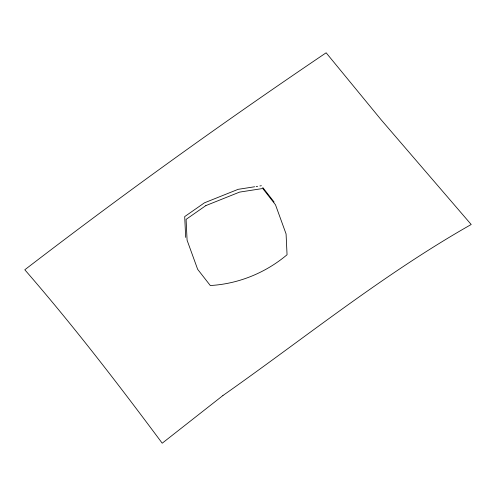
<?xml version="1.0" encoding="UTF-8"?>
<svg xmlns="http://www.w3.org/2000/svg" width="496" height="496" viewBox="0 0 496 496"><rect width="100%" height="100%" fill="white"/><g stroke="black" fill="none" stroke-linecap="round" stroke-linejoin="round"><path stroke-width="0.74" d="M254.634 186.769L238.148 189.329L204.451 202.821L184.692 216.597L185.678 237.41M256.134 186.533L257.635 186.304M259.885 185.95L261.38 185.721M262.793 187.531L274.096 202.027M222.909 395.541L162.211 443.207C118.178 384.04 73.197 325.463 24.8 269.774C122.965 194.351 223.535 122.047 326.139 52.793L381.219 119.877L471.2 224.502C383.575 274.158 305.102 337.764 222.909 395.541M205.852 205.604L186.093 219.381L187.079 240.194L197.656 269.322L210.285 285.516A113.249 96.354 -26.7 0 0 287.054 254.746L286.074 233.932L275.497 204.811L262.781 188.505L239.549 192.119L205.852 205.604"/></g></svg>
